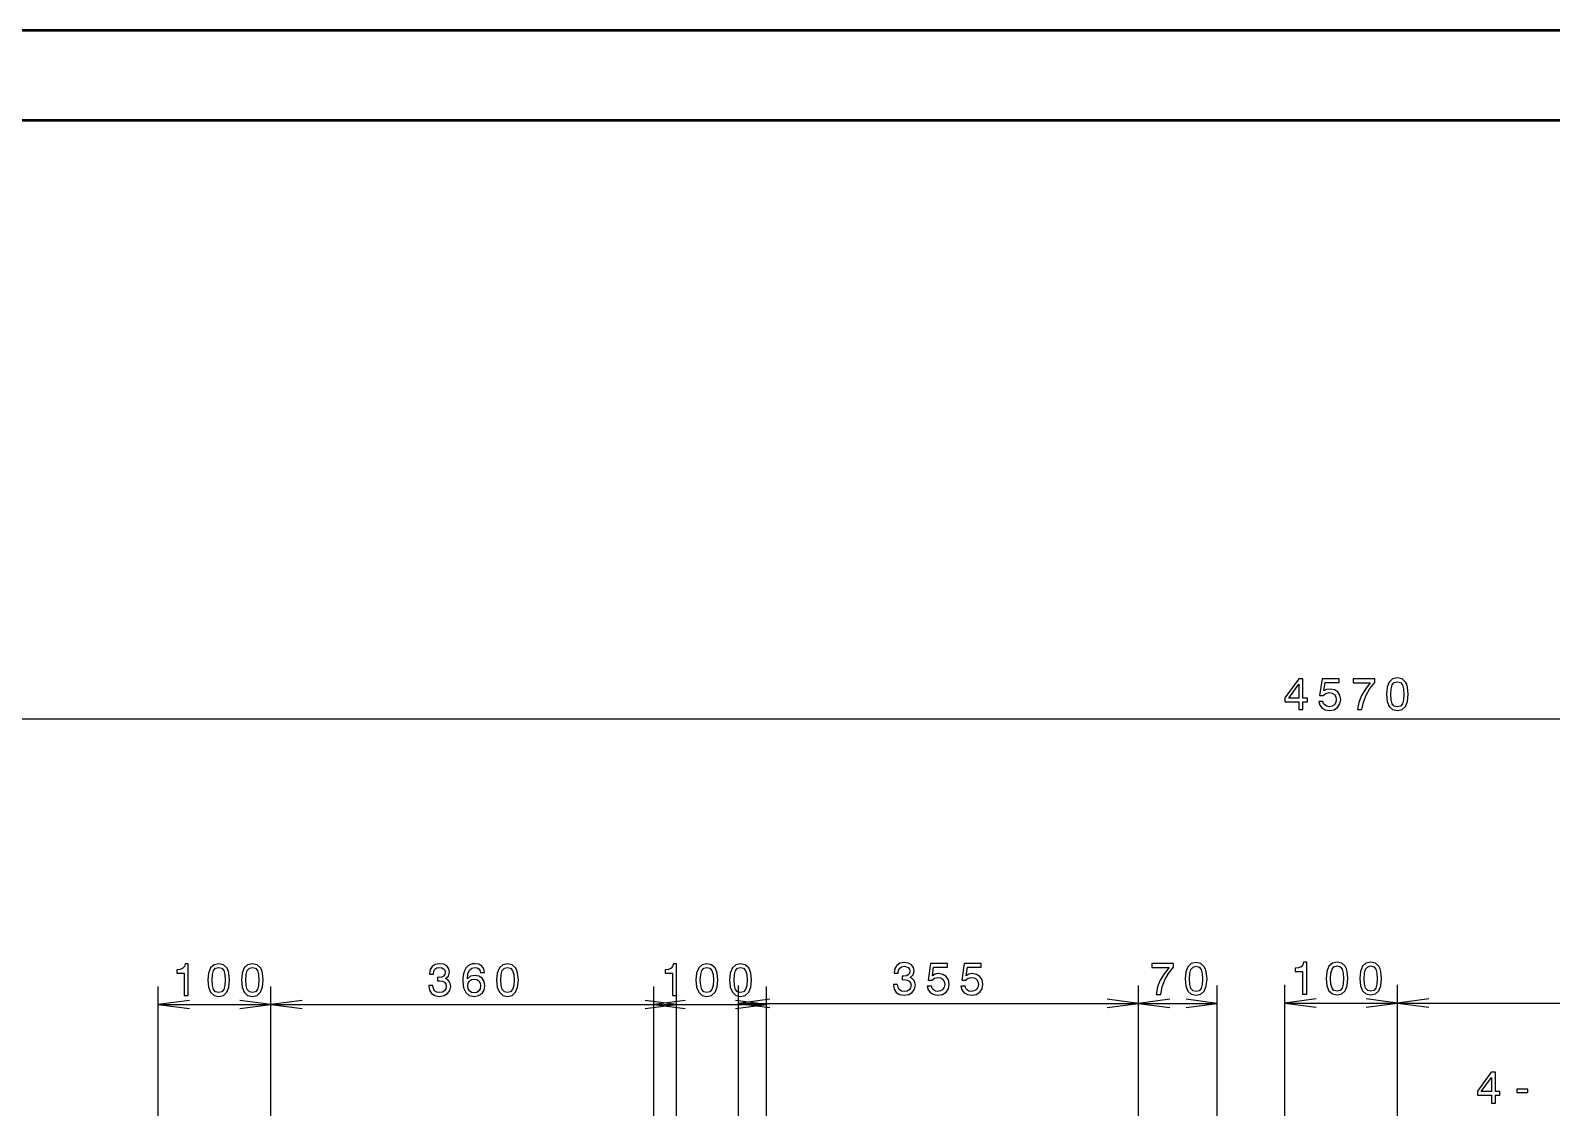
# Model space of a CAD drawing. Extents: x 0 to 1189, y 0 to 841.
# Drawn here: x 325.8 to 494.6, y 721.6 to 841 of the extents above; entities that cross this region are included whole.
import ezdxf

# ---------------------------------------------------------------- set-up
doc = ezdxf.new("R2010")
doc.units = 0

msp = doc.modelspace()

# ---------------------------------------------------------------- linework, layer by layer
at = {"color": 7, "lineweight": 50}
for p, q in [((1189, 841), (0, 841)), ((1179, 831), (30, 831))]:
    msp.add_line(p, q, dxfattribs=at)
at = {"color": 7, "lineweight": 25}
for p, q in [((186.29, 764.69), (757.54, 764.69)), ((340.04, 703.22), (340.04, 735)), ((352.54, 703.22), (352.54, 735)), ((352.54, 703.22), (352.54, 735)), ((395.04, 701.34), (395.04, 735)), ((397.54, 696.97), (397.54, 735)), ((404.42, 696.97), (404.42, 735.12)), ((407.54, 701.34), (407.54, 735)), ((448.79, 705.47), (448.79, 735.12)), ((448.79, 705.47), (448.79, 735.12)), ((457.54, 705.47), (457.54, 735.12)), ((465.04, 703.22), (465.04, 735.16)), ((477.54, 703.22), (477.54, 735.16)), ((477.54, 703.22), (477.54, 735.16)), ((340.04, 733), (352.54, 733)), ((352.54, 733), (397.54, 733)), ((395.04, 733), (407.54, 733)), ((404.42, 733.12), (448.79, 733.12)), ((448.79, 733.12), (457.54, 733.12)), ((465.04, 733.16), (477.54, 733.16)), ((477.54, 733.16), (553.79, 733.16))]:
    msp.add_line(p, q, dxfattribs=at)
for points in [[(466.59, 765.69), (467.05, 765.69), (467.05, 766.55), (467.54, 766.55), (467.54, 766.96), (467.05, 766.96), (467.05, 769.11), (466.59, 769.11), (465.05, 767), (465.05, 766.55), (466.59, 766.55)], [(465.48, 766.96), (466.59, 768.53), (466.59, 766.96)], [(468.8, 766.6), (468.91, 766.19), (469.16, 765.86), (469.52, 765.66), (469.98, 765.59), (470.49, 765.68), (470.89, 765.92), (471.14, 766.32), (471.24, 766.82), (471.15, 767.29), (470.91, 767.66), (470.53, 767.9), (470.05, 767.98), (469.67, 767.92), (469.37, 767.76), (469.52, 768.7), (471.05, 768.7), (471.05, 769.11), (469.18, 769.11), (468.9, 767.26), (469.3, 767.26), (469.6, 767.49), (469.97, 767.58), (470.29, 767.52), (470.54, 767.36), (470.7, 767.11), (470.75, 766.8), (470.7, 766.48), (470.53, 766.23), (470.29, 766.08), (469.97, 766.02), (469.7, 766.06), (469.5, 766.17), (469.34, 766.35), (469.27, 766.6)], [(473.09, 765.69), (473.59, 765.69), (473.76, 766.52), (474.05, 767.3), (474.47, 768.02), (475.01, 768.69), (475.01, 769.11), (472.61, 769.11), (472.61, 768.65), (474.52, 768.65), (473.97, 767.97), (473.55, 767.26), (473.26, 766.5)], [(476.31, 767.4), (476.38, 766.61), (476.62, 766.04), (477, 765.7), (477.52, 765.59), (478.04, 765.7), (478.42, 766.04), (478.65, 766.61), (478.73, 767.4), (478.65, 768.18), (478.56, 768.5), (478.42, 768.75), (478.04, 769.1), (477.52, 769.21), (477, 769.1), (476.62, 768.75), (476.38, 768.18)], [(476.79, 767.4), (476.83, 768.01), (476.96, 768.45), (477.18, 768.7), (477.52, 768.79), (477.86, 768.7), (478.08, 768.45), (478.21, 768.01), (478.25, 767.4), (478.21, 766.78), (478.08, 766.34), (477.86, 766.09), (477.52, 766), (477.18, 766.09), (476.96, 766.34), (476.83, 766.78)], [(421.6, 735.22), (421.6, 735.19), (421.68, 734.7), (421.92, 734.34), (422.29, 734.11), (422.78, 734.02), (423.31, 734.11), (423.7, 734.33), (423.95, 734.68), (424.04, 735.14), (424, 735.43), (423.89, 735.67), (423.71, 735.86), (423.47, 736), (423.8, 736.27), (423.91, 736.7), (423.84, 737.1), (423.62, 737.39), (423.27, 737.58), (422.78, 737.65), (422.33, 737.57), (421.98, 737.34), (421.76, 736.99), (421.68, 736.52), (421.68, 736.49), (422.13, 736.49), (422.17, 736.81), (422.3, 737.04), (422.51, 737.18), (422.81, 737.23), (423.07, 737.19), (423.26, 737.09), (423.38, 736.92), (423.42, 736.68), (423.38, 736.44), (423.26, 736.27), (423.05, 736.17), (422.76, 736.14), (422.56, 736.14), (422.56, 735.75), (422.81, 735.76), (423.13, 735.71), (423.36, 735.59), (423.51, 735.39), (423.56, 735.14), (423.5, 734.84), (423.35, 734.63), (423.12, 734.49), (422.81, 734.44), (422.5, 734.49), (422.26, 734.65), (422.12, 734.89), (422.06, 735.22)], [(453.97, 735.83), (454.05, 735.04), (454.29, 734.47), (454.66, 734.13), (455.19, 734.02), (455.71, 734.13), (456.09, 734.47), (456.32, 735.04), (456.4, 735.83), (456.32, 736.62), (456.22, 736.93), (456.09, 737.19), (455.71, 737.53), (455.19, 737.65), (454.66, 737.53), (454.29, 737.18), (454.05, 736.62)], [(467, 734.16), (467.46, 734.16), (467.46, 737.69), (467.12, 737.69), (467.03, 737.38), (466.85, 737.18), (466.57, 737.05), (466.19, 737.01), (466.19, 736.66), (467, 736.66)], [(469.62, 735.87), (469.69, 735.08), (469.93, 734.52), (470.31, 734.17), (470.83, 734.06), (471.35, 734.17), (471.73, 734.52), (471.96, 735.08), (472.04, 735.87), (471.96, 736.66), (471.87, 736.97), (471.73, 737.23), (471.35, 737.57), (470.83, 737.69), (470.31, 737.57), (469.93, 737.23), (469.69, 736.66)], [(473.35, 735.87), (473.43, 735.08), (473.66, 734.52), (474.04, 734.17), (474.57, 734.06), (475.09, 734.17), (475.47, 734.52), (475.7, 735.08), (475.78, 735.87), (475.7, 736.66), (475.6, 736.97), (475.47, 737.23), (475.09, 737.57), (474.57, 737.69), (474.04, 737.57), (473.66, 737.23), (473.43, 736.66)], [(342.91, 734), (343.37, 734), (343.37, 737.52), (343.03, 737.52), (342.94, 737.21), (342.76, 737.01), (342.48, 736.89), (342.1, 736.85), (342.1, 736.49), (342.91, 736.49)], [(345.53, 735.71), (345.6, 734.91), (345.84, 734.35), (346.22, 734.01), (346.74, 733.9), (347.26, 734.01), (347.64, 734.35), (347.87, 734.91), (347.95, 735.71), (347.87, 736.49), (347.78, 736.81), (347.64, 737.06), (347.26, 737.41), (346.74, 737.52), (346.22, 737.41), (345.84, 737.06), (345.6, 736.49)], [(346.01, 735.71), (346.05, 736.32), (346.18, 736.75), (346.4, 737.01), (346.74, 737.1), (347.07, 737.01), (347.3, 736.75), (347.43, 736.32), (347.47, 735.71), (347.43, 735.09), (347.3, 734.65), (347.07, 734.39), (346.74, 734.31), (346.4, 734.39), (346.18, 734.65), (346.05, 735.09)], [(349.26, 735.71), (349.34, 734.91), (349.58, 734.35), (349.95, 734.01), (350.48, 733.9), (351, 734.01), (351.38, 734.35), (351.61, 734.91), (351.69, 735.71), (351.61, 736.49), (351.51, 736.81), (351.38, 737.06), (351, 737.41), (350.48, 737.52), (349.95, 737.41), (349.58, 737.06), (349.34, 736.49)], [(349.75, 735.71), (349.79, 736.32), (349.91, 736.75), (350.14, 737.01), (350.48, 737.1), (350.81, 737.01), (351.04, 736.75), (351.16, 736.32), (351.2, 735.71), (351.16, 735.09), (351.04, 734.65), (350.81, 734.39), (350.48, 734.31), (350.14, 734.39), (349.91, 734.65), (349.79, 735.09)], [(370.04, 735.1), (370.04, 735.06), (370.12, 734.58), (370.35, 734.21), (370.73, 733.98), (371.22, 733.9), (371.75, 733.98), (372.14, 734.2), (372.39, 734.56), (372.48, 735.01), (372.44, 735.31), (372.33, 735.55), (372.15, 735.74), (371.91, 735.87), (372.24, 736.14), (372.35, 736.58), (372.28, 736.97), (372.06, 737.27), (371.71, 737.46), (371.22, 737.52), (370.77, 737.44), (370.42, 737.22), (370.19, 736.87), (370.12, 736.4), (370.12, 736.36), (370.57, 736.36), (370.61, 736.68), (370.74, 736.92), (370.95, 737.06), (371.25, 737.11), (371.51, 737.07), (371.7, 736.96), (371.82, 736.79), (371.86, 736.56), (371.82, 736.31), (371.7, 736.14), (371.48, 736.04), (371.2, 736.01), (371, 736.02), (371, 735.62), (371.25, 735.63), (371.56, 735.58), (371.8, 735.46), (371.94, 735.27), (371.99, 735.01), (371.94, 734.72), (371.79, 734.5), (371.56, 734.36), (371.25, 734.32), (370.93, 734.37), (370.7, 734.52), (370.56, 734.76), (370.5, 735.1)], [(376.25, 736.55), (376.16, 736.96), (375.94, 737.26), (375.59, 737.46), (375.15, 737.52), (374.85, 737.49), (374.59, 737.39), (374.37, 737.23), (374.18, 737.01), (374.02, 736.73), (373.91, 736.4), (373.84, 736), (373.82, 735.55), (373.9, 734.83), (374.15, 734.31), (374.55, 734), (375.09, 733.9), (375.58, 733.99), (375.96, 734.22), (376.2, 734.6), (376.28, 735.07), (376.2, 735.55), (375.97, 735.92), (375.61, 736.15), (375.16, 736.23), (374.69, 736.13), (374.33, 735.84), (374.4, 736.4), (374.56, 736.8), (374.81, 737.03), (375.15, 737.11), (375.41, 737.07), (375.6, 736.97), (375.72, 736.79), (375.79, 736.55)], [(377.56, 735.71), (377.64, 734.91), (377.88, 734.35), (378.25, 734.01), (378.78, 733.9), (379.3, 734.01), (379.68, 734.35), (379.91, 734.91), (379.99, 735.71), (379.91, 736.49), (379.81, 736.81), (379.68, 737.06), (379.3, 737.41), (378.78, 737.52), (378.25, 737.41), (377.88, 737.06), (377.64, 736.49)], [(378.05, 735.71), (378.09, 736.32), (378.21, 736.75), (378.44, 737.01), (378.78, 737.1), (379.11, 737.01), (379.34, 736.75), (379.47, 736.32), (379.51, 735.71), (379.47, 735.09), (379.34, 734.65), (379.11, 734.39), (378.78, 734.31), (378.44, 734.39), (378.21, 734.65), (378.09, 735.09)], [(397.09, 734), (397.55, 734), (397.55, 737.52), (397.2, 737.52), (397.11, 737.21), (396.93, 737.01), (396.65, 736.89), (396.27, 736.85), (396.27, 736.49), (397.09, 736.49)], [(399.7, 735.71), (399.77, 734.91), (400.01, 734.35), (400.39, 734.01), (400.91, 733.9), (401.43, 734.01), (401.81, 734.35), (402.04, 734.91), (402.12, 735.71), (402.04, 736.49), (401.95, 736.81), (401.81, 737.06), (401.43, 737.41), (400.91, 737.52), (400.39, 737.41), (400.01, 737.06), (399.77, 736.49)], [(400.18, 735.71), (400.22, 736.32), (400.35, 736.75), (400.58, 737.01), (400.91, 737.1), (401.25, 737.01), (401.47, 736.75), (401.6, 736.32), (401.64, 735.71), (401.6, 735.09), (401.47, 734.65), (401.25, 734.39), (400.91, 734.31), (400.58, 734.39), (400.35, 734.65), (400.22, 735.09)], [(403.43, 735.71), (403.51, 734.91), (403.75, 734.35), (404.12, 734.01), (404.65, 733.9), (405.17, 734.01), (405.55, 734.35), (405.78, 734.91), (405.86, 735.71), (405.78, 736.49), (405.68, 736.81), (405.55, 737.06), (405.17, 737.41), (404.65, 737.52), (404.12, 737.41), (403.75, 737.06), (403.51, 736.49)], [(403.92, 735.71), (403.96, 736.32), (404.08, 736.75), (404.31, 737.01), (404.65, 737.1), (404.98, 737.01), (405.21, 736.75), (405.34, 736.32), (405.38, 735.71), (405.34, 735.09), (405.21, 734.65), (404.98, 734.39), (404.65, 734.31), (404.31, 734.39), (404.08, 734.65), (403.96, 735.09)], [(425.36, 735.03), (425.47, 734.62), (425.71, 734.3), (426.08, 734.1), (426.54, 734.02), (427.05, 734.11), (427.45, 734.36), (427.7, 734.75), (427.8, 735.26), (427.71, 735.73), (427.47, 736.09), (427.09, 736.33), (426.6, 736.42), (426.22, 736.36), (425.93, 736.19), (426.07, 737.13), (427.6, 737.13), (427.6, 737.55), (425.73, 737.55), (425.46, 735.69), (425.86, 735.69), (426.15, 735.93), (426.53, 736.01), (426.85, 735.96), (427.1, 735.8), (427.25, 735.55), (427.31, 735.23), (427.25, 734.91), (427.09, 734.67), (426.84, 734.51), (426.53, 734.45), (426.26, 734.49), (426.05, 734.61), (425.9, 734.79), (425.82, 735.03)], [(429.09, 735.03), (429.2, 734.62), (429.45, 734.3), (429.81, 734.1), (430.28, 734.02), (430.79, 734.11), (431.18, 734.36), (431.44, 734.75), (431.53, 735.26), (431.45, 735.73), (431.2, 736.09), (430.83, 736.33), (430.34, 736.42), (429.96, 736.36), (429.67, 736.19), (429.81, 737.13), (431.34, 737.13), (431.34, 737.55), (429.47, 737.55), (429.19, 735.69), (429.6, 735.69), (429.89, 735.93), (430.26, 736.01), (430.58, 735.96), (430.83, 735.8), (430.99, 735.55), (431.04, 735.23), (430.99, 734.91), (430.83, 734.67), (430.58, 734.51), (430.26, 734.45), (429.99, 734.49), (429.79, 734.61), (429.64, 734.79), (429.56, 735.03)], [(450.75, 734.12), (451.26, 734.12), (451.43, 734.95), (451.72, 735.73), (452.13, 736.45), (452.67, 737.13), (452.67, 737.55), (450.27, 737.55), (450.27, 737.09), (452.19, 737.09), (451.63, 736.41), (451.21, 735.69), (450.92, 734.94)], [(454.46, 735.83), (454.5, 736.44), (454.62, 736.88), (454.85, 737.14), (455.19, 737.23), (455.52, 737.14), (455.75, 736.88), (455.87, 736.44), (455.91, 735.83), (455.87, 735.22), (455.75, 734.78), (455.52, 734.52), (455.19, 734.43), (454.85, 734.52), (454.62, 734.78), (454.5, 735.22)], [(470.1, 735.87), (470.14, 736.48), (470.27, 736.92), (470.49, 737.18), (470.83, 737.27), (471.16, 737.18), (471.39, 736.92), (471.52, 736.48), (471.56, 735.87), (471.52, 735.26), (471.39, 734.82), (471.16, 734.56), (470.83, 734.48), (470.49, 734.56), (470.27, 734.82), (470.14, 735.26)], [(473.84, 735.87), (473.88, 736.48), (474, 736.92), (474.23, 737.18), (474.57, 737.27), (474.9, 737.18), (475.13, 736.92), (475.25, 736.48), (475.29, 735.87), (475.25, 735.26), (475.13, 734.82), (474.9, 734.56), (474.57, 734.48), (474.23, 734.56), (474, 734.82), (473.88, 735.26)], [(375.79, 735.07), (375.74, 734.75), (375.6, 734.51), (375.37, 734.34), (375.09, 734.29), (374.79, 734.34), (374.56, 734.5), (374.42, 734.74), (374.37, 735.06), (374.42, 735.37), (374.56, 735.61), (374.8, 735.76), (375.11, 735.82), (375.38, 735.76), (375.6, 735.61), (375.74, 735.38)], [(487.95, 722.07), (488.4, 722.07), (488.4, 722.94), (488.9, 722.94), (488.9, 723.34), (488.4, 723.34), (488.4, 725.5), (487.94, 725.5), (486.41, 723.38), (486.41, 722.94), (487.95, 722.94)], [(486.83, 723.34), (487.95, 724.91), (487.95, 723.34)], [(490.79, 723.23), (492.01, 723.23), (492.01, 723.62), (490.79, 723.62)]]:
    msp.add_lwpolyline(points, close=True, dxfattribs=at)
for points in [[(343.51, 733.45), (340.04, 733), (343.51, 732.54)], [(349.07, 732.54), (352.54, 733), (349.07, 733.45)], [(356.01, 733.45), (352.54, 733), (356.01, 732.54)], [(394.07, 732.54), (397.54, 733), (394.07, 733.45)], [(398.51, 733.45), (395.04, 733), (398.51, 732.54)], [(404.07, 732.54), (407.54, 733), (404.07, 733.45)], [(407.89, 733.58), (404.42, 733.12), (407.89, 732.66)], [(445.32, 732.66), (448.79, 733.12), (445.32, 733.58)], [(452.26, 733.58), (448.79, 733.12), (452.26, 732.66)], [(454.07, 732.66), (457.54, 733.12), (454.07, 733.58)], [(468.51, 733.62), (465.04, 733.16), (468.51, 732.71)], [(474.07, 732.71), (477.54, 733.16), (474.07, 733.62)], [(481.01, 733.62), (477.54, 733.16), (481.01, 732.71)]]:
    msp.add_lwpolyline(points, dxfattribs=at)

doc.saveas('drawing.dxf')
